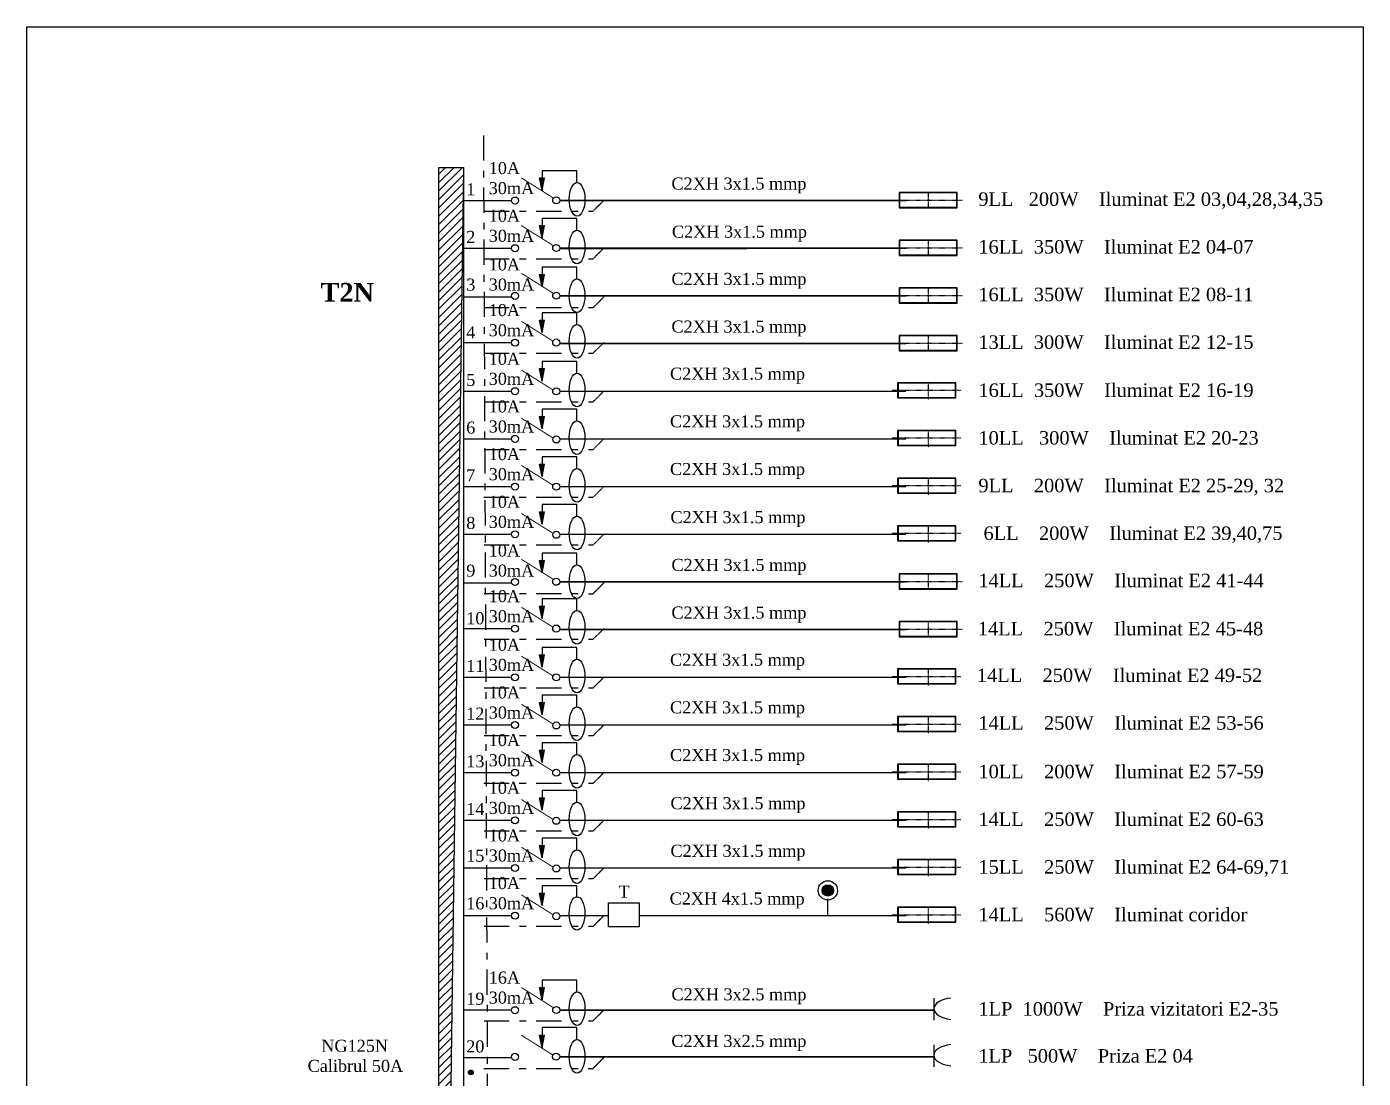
# Model space of a CAD drawing. Header units: inches. Extents: x -369701 to 85886, y 28217 to 66726.
# Drawn here: x -114163 to -100147, y 41073 to 52102 of the extents above; entities that cross this region are included whole.
import ezdxf

# ---------------------------------------------------------------- set-up
doc = ezdxf.new("R2010")
doc.units = ezdxf.units.IN
doc.header["$MEASUREMENT"] = 0
for name, pattern in [('DASHDOTX2', [50.8, 25.4, -12.7, 0, -12.7]), ('DOUBLE_DASHED', [1.093611, 0.529167, -0.211667, 0.141111, -0.211667]), ('VERDECKT2_S2', [0.135, 0.1, -0.035])]:
    doc.linetypes.add(name, pattern=pattern)
doc.layers.add('Circuite', color=7, linetype='Continuous', lineweight=25)
for name, color, linetype in [('circuite iluminat normal', 7, 'Continuous'), ('circuite prize normal', 7, 'Continuous'), ('ELECTRICAL', 7, 'Continuous')]:
    doc.layers.add(name, color=color, linetype=linetype)
doc.styles.get("Standard").update_dxf_attribs({"font": 'arial.ttf'})

msp = doc.modelspace()

# ---------------------------------------------------------------- hatches: boundary and pattern name
at = {"layer": 'Circuite'}
h = msp.add_hatch(dxfattribs=at)
h.set_pattern_fill('ANSI31', color=256, scale=500, style=0)
h.set_pattern_definition([(45, (-1704604.16, -1146813.45), (-44.1941738, 44.1941738), [])])
h.paths.add_polyline_path([(-109584, 50627), (-109840, 50627), (-109840, 32099)])
at = {"layer": 'Circuite', "linetype": 'Continuous'}
h = msp.add_hatch(color=256, dxfattribs=at)
h.paths.add_polyline_path([(-108758, 50386), (-108758, 50516), (-108784, 50516)])
h.paths.add_polyline_path([(-108732, 50516), (-108758, 50516), (-108758, 50386)])
h = msp.add_hatch(color=256, dxfattribs=at)
h.paths.add_polyline_path([(-108758, 50386), (-108758, 50516), (-108784, 50516)])
h.paths.add_polyline_path([(-108732, 50516), (-108758, 50516), (-108758, 50386)])
h = msp.add_hatch(color=256, dxfattribs=at)
h.paths.add_polyline_path([(-108758, 49886), (-108758, 50016), (-108784, 50016)])
h.paths.add_polyline_path([(-108732, 50016), (-108758, 50016), (-108758, 49886)])
h = msp.add_hatch(color=256, dxfattribs=at)
h.paths.add_polyline_path([(-108758, 49886), (-108758, 50016), (-108784, 50016)])
h.paths.add_polyline_path([(-108732, 50016), (-108758, 50016), (-108758, 49886)])
h = msp.add_hatch(color=256, dxfattribs=at)
h.paths.add_polyline_path([(-108758, 49375), (-108758, 49505), (-108784, 49505)])
h.paths.add_polyline_path([(-108732, 49505), (-108758, 49505), (-108758, 49375)])
h = msp.add_hatch(color=256, dxfattribs=at)
h.paths.add_polyline_path([(-108758, 49375), (-108758, 49505), (-108784, 49505)])
h.paths.add_polyline_path([(-108732, 49505), (-108758, 49505), (-108758, 49375)])
h = msp.add_hatch(color=256, dxfattribs=at)
h.paths.add_polyline_path([(-108758, 48897), (-108758, 49026), (-108784, 49026)])
h.paths.add_polyline_path([(-108732, 49026), (-108758, 49026), (-108758, 48897)])
h = msp.add_hatch(color=256, dxfattribs=at)
h.paths.add_polyline_path([(-108758, 48897), (-108758, 49026), (-108784, 49026)])
h.paths.add_polyline_path([(-108732, 49026), (-108758, 49026), (-108758, 48897)])
h = msp.add_hatch(color=256, dxfattribs=at)
h.paths.add_polyline_path([(-108758, 48386), (-108758, 48516), (-108784, 48516)])
h.paths.add_polyline_path([(-108732, 48516), (-108758, 48516), (-108758, 48386)])
h = msp.add_hatch(color=256, dxfattribs=at)
h.paths.add_polyline_path([(-108758, 48386), (-108758, 48516), (-108784, 48516)])
h.paths.add_polyline_path([(-108732, 48516), (-108758, 48516), (-108758, 48386)])
h = msp.add_hatch(color=256, dxfattribs=at)
h.paths.add_polyline_path([(-108758, 47886), (-108758, 48016), (-108784, 48016)])
h.paths.add_polyline_path([(-108732, 48016), (-108758, 48016), (-108758, 47886)])
h = msp.add_hatch(color=256, dxfattribs=at)
h.paths.add_polyline_path([(-108758, 47886), (-108758, 48016), (-108784, 48016)])
h.paths.add_polyline_path([(-108732, 48016), (-108758, 48016), (-108758, 47886)])
h = msp.add_hatch(color=256, dxfattribs=at)
h.paths.add_polyline_path([(-108758, 47386), (-108758, 47516), (-108784, 47516)])
h.paths.add_polyline_path([(-108732, 47516), (-108758, 47516), (-108758, 47386)])
h = msp.add_hatch(color=256, dxfattribs=at)
h.paths.add_polyline_path([(-108758, 47386), (-108758, 47516), (-108784, 47516)])
h.paths.add_polyline_path([(-108732, 47516), (-108758, 47516), (-108758, 47386)])
h = msp.add_hatch(color=256, dxfattribs=at)
h.paths.add_polyline_path([(-108758, 46886), (-108758, 47016), (-108784, 47016)])
h.paths.add_polyline_path([(-108732, 47016), (-108758, 47016), (-108758, 46886)])
h = msp.add_hatch(color=256, dxfattribs=at)
h.paths.add_polyline_path([(-108758, 46886), (-108758, 47016), (-108784, 47016)])
h.paths.add_polyline_path([(-108732, 47016), (-108758, 47016), (-108758, 46886)])
h = msp.add_hatch(color=256, dxfattribs=at)
h.paths.add_polyline_path([(-108758, 46375), (-108758, 46505), (-108784, 46505)])
h.paths.add_polyline_path([(-108732, 46505), (-108758, 46505), (-108758, 46375)])
h = msp.add_hatch(color=256, dxfattribs=at)
h.paths.add_polyline_path([(-108758, 46375), (-108758, 46505), (-108784, 46505)])
h.paths.add_polyline_path([(-108732, 46505), (-108758, 46505), (-108758, 46375)])
h = msp.add_hatch(color=256, dxfattribs=at)
h.paths.add_polyline_path([(-108758, 45897), (-108758, 46026), (-108784, 46026)])
h.paths.add_polyline_path([(-108732, 46026), (-108758, 46026), (-108758, 45897)])
h = msp.add_hatch(color=256, dxfattribs=at)
h.paths.add_polyline_path([(-108758, 45897), (-108758, 46026), (-108784, 46026)])
h.paths.add_polyline_path([(-108732, 46026), (-108758, 46026), (-108758, 45897)])
h = msp.add_hatch(color=256, dxfattribs=at)
h.paths.add_polyline_path([(-108758, 45386), (-108758, 45516), (-108784, 45516)])
h.paths.add_polyline_path([(-108732, 45516), (-108758, 45516), (-108758, 45386)])
h = msp.add_hatch(color=256, dxfattribs=at)
h.paths.add_polyline_path([(-108758, 45386), (-108758, 45516), (-108784, 45516)])
h.paths.add_polyline_path([(-108732, 45516), (-108758, 45516), (-108758, 45386)])
h = msp.add_hatch(color=256, dxfattribs=at)
h.paths.add_polyline_path([(-108758, 44886), (-108758, 45016), (-108784, 45016)])
h.paths.add_polyline_path([(-108732, 45016), (-108758, 45016), (-108758, 44886)])
h = msp.add_hatch(color=256, dxfattribs=at)
h.paths.add_polyline_path([(-108758, 44886), (-108758, 45016), (-108784, 45016)])
h.paths.add_polyline_path([(-108732, 45016), (-108758, 45016), (-108758, 44886)])
h = msp.add_hatch(color=256, dxfattribs=at)
h.paths.add_polyline_path([(-108758, 44386), (-108758, 44516), (-108784, 44516)])
h.paths.add_polyline_path([(-108732, 44516), (-108758, 44516), (-108758, 44386)])
h = msp.add_hatch(color=256, dxfattribs=at)
h.paths.add_polyline_path([(-108758, 44386), (-108758, 44516), (-108784, 44516)])
h.paths.add_polyline_path([(-108732, 44516), (-108758, 44516), (-108758, 44386)])
h = msp.add_hatch(color=256, dxfattribs=at)
h.paths.add_polyline_path([(-108758, 43886), (-108758, 44016), (-108784, 44016)])
h.paths.add_polyline_path([(-108732, 44016), (-108758, 44016), (-108758, 43886)])
h = msp.add_hatch(color=256, dxfattribs=at)
h.paths.add_polyline_path([(-108758, 43886), (-108758, 44016), (-108784, 44016)])
h.paths.add_polyline_path([(-108732, 44016), (-108758, 44016), (-108758, 43886)])
h = msp.add_hatch(color=256, dxfattribs=at)
h.paths.add_polyline_path([(-108758, 43386), (-108758, 43516), (-108784, 43516)])
h.paths.add_polyline_path([(-108732, 43516), (-108758, 43516), (-108758, 43386)])
h = msp.add_hatch(color=256, dxfattribs=at)
h.paths.add_polyline_path([(-108758, 43386), (-108758, 43516), (-108784, 43516)])
h.paths.add_polyline_path([(-108732, 43516), (-108758, 43516), (-108758, 43386)])
at = {"layer": 'Circuite'}
msp.add_hatch(color=256, dxfattribs=at).paths.add_polyline_path([(-105702, 43044, 1), (-105822, 43044, 1)])
at = {"layer": 'Circuite', "linetype": 'Continuous'}
h = msp.add_hatch(color=256, dxfattribs=at)
h.paths.add_polyline_path([(-108758, 42886), (-108758, 43016), (-108784, 43016)])
h.paths.add_polyline_path([(-108732, 43016), (-108758, 43016), (-108758, 42886)])
h = msp.add_hatch(color=256, dxfattribs=at)
h.paths.add_polyline_path([(-108758, 42886), (-108758, 43016), (-108784, 43016)])
h.paths.add_polyline_path([(-108732, 43016), (-108758, 43016), (-108758, 42886)])
h = msp.add_hatch(color=256, dxfattribs=at)
h.paths.add_polyline_path([(-108758, 41897), (-108758, 42026), (-108784, 42026)])
h.paths.add_polyline_path([(-108732, 42026), (-108758, 42026), (-108758, 41897)])
h = msp.add_hatch(color=256, dxfattribs=at)
h.paths.add_polyline_path([(-108758, 41897), (-108758, 42026), (-108784, 42026)])
h.paths.add_polyline_path([(-108732, 42026), (-108758, 42026), (-108758, 41897)])
h = msp.add_hatch(color=256, dxfattribs=at)
h.paths.add_polyline_path([(-108759, 41397), (-108759, 41526), (-108785, 41526)])
h.paths.add_polyline_path([(-108733, 41526), (-108759, 41526), (-108759, 41397)])
at = {"layer": 'circuite iluminat normal'}
h = msp.add_hatch(color=256, dxfattribs=at)
h.paths.add_polyline_path([(-109514, 41111, 0.528515), (-109482, 41136), (-109509, 41124)])
h.paths.add_polyline_path([(-109514, 41111), (-109509, 41124), (-109524, 41117, 0.127588)])
h.paths.add_polyline_path([(-109524, 41117), (-109482, 41136, 0.086363), (-109484, 41144, 0.099878), (-109489, 41152), (-109531, 41134, 0.099878), (-109529, 41124, 0.086363)])
h.paths.add_polyline_path([(-109531, 41134), (-109489, 41152, 0.664213)])
h = msp.add_hatch(color=256, dxfattribs=at)
h.paths.add_polyline_path([(-109512, 41111, 0.528515), (-109480, 41136), (-109507, 41124)])
h.paths.add_polyline_path([(-109512, 41111), (-109507, 41124), (-109523, 41117, 0.127588)])
h.paths.add_polyline_path([(-109523, 41117), (-109480, 41136, 0.086363), (-109482, 41144, 0.099878), (-109488, 41152), (-109529, 41134, 0.099878), (-109527, 41124, 0.086363)])
h.paths.add_polyline_path([(-109529, 41134), (-109488, 41152, 0.664213)])

# ---------------------------------------------------------------- linework, layer by layer
at = {"color": 1, "linetype": 'DASHDOTX2', "ltscale": 0.05}
for p, q in [((-104710, 50372), (-104710, 50195)), ((-105071, 50284), (-104348, 50284)), ((-105071, 49784), (-104348, 49784)), ((-104710, 49872), (-104710, 49695)), ((-104710, 49372), (-104710, 49195)), ((-105071, 49284), (-104348, 49284)), ((-105071, 48784), (-104348, 48784)), ((-104710, 48872), (-104710, 48695)), ((-104710, 48368), (-104710, 48191)), ((-105086, 48289), (-104363, 48289)), ((-104710, 47868), (-104710, 47691)), ((-105086, 47789), (-104363, 47789)), ((-105086, 47289), (-104363, 47289)), ((-104710, 47368), (-104710, 47191)), ((-104710, 46868), (-104710, 46691)), ((-105086, 46789), (-104363, 46789)), ((-105071, 46284), (-104348, 46284)), ((-104710, 46372), (-104710, 46195)), ((-104710, 45872), (-104710, 45695)), ((-105071, 45784), (-104348, 45784)), ((-105086, 45289), (-104363, 45289)), ((-104710, 45368), (-104710, 45191)), ((-104710, 44868), (-104710, 44691)), ((-105086, 44789), (-104363, 44789)), ((-105086, 44289), (-104363, 44289)), ((-104710, 44368), (-104710, 44191)), ((-105086, 43789), (-104363, 43789)), ((-104710, 43868), (-104710, 43691)), ((-104710, 43368), (-104710, 43191)), ((-105086, 43289), (-104363, 43289)), ((-105086, 42789), (-104363, 42789)), ((-104710, 42868), (-104710, 42691))]:
    msp.add_line(p, q, dxfattribs=at)
for points in [[(-105015, 50204), (-104405, 50204), (-104405, 50364), (-105015, 50364)], [(-105010, 50209), (-104410, 50209), (-104410, 50359), (-105010, 50359)], [(-105015, 49704), (-104405, 49704), (-104405, 49864), (-105015, 49864)], [(-105010, 49709), (-104410, 49709), (-104410, 49859), (-105010, 49859)], [(-105015, 49204), (-104405, 49204), (-104405, 49364), (-105015, 49364)], [(-105010, 49209), (-104410, 49209), (-104410, 49359), (-105010, 49359)], [(-105015, 48704), (-104405, 48704), (-104405, 48864), (-105015, 48864)], [(-105010, 48709), (-104410, 48709), (-104410, 48859), (-105010, 48859)], [(-105030, 48209), (-104420, 48209), (-104420, 48369), (-105030, 48369)], [(-105025, 48214), (-104425, 48214), (-104425, 48364), (-105025, 48364)], [(-105030, 47709), (-104420, 47709), (-104420, 47869), (-105030, 47869)], [(-105025, 47714), (-104425, 47714), (-104425, 47864), (-105025, 47864)], [(-105030, 47209), (-104420, 47209), (-104420, 47369), (-105030, 47369)], [(-105025, 47214), (-104425, 47214), (-104425, 47364), (-105025, 47364)], [(-105030, 46709), (-104420, 46709), (-104420, 46869), (-105030, 46869)], [(-105025, 46714), (-104425, 46714), (-104425, 46864), (-105025, 46864)], [(-105015, 46204), (-104405, 46204), (-104405, 46364), (-105015, 46364)], [(-105010, 46209), (-104410, 46209), (-104410, 46359), (-105010, 46359)], [(-105015, 45704), (-104405, 45704), (-104405, 45864), (-105015, 45864)], [(-105010, 45709), (-104410, 45709), (-104410, 45859), (-105010, 45859)], [(-105030, 45209), (-104420, 45209), (-104420, 45369), (-105030, 45369)], [(-105025, 45214), (-104425, 45214), (-104425, 45364), (-105025, 45364)], [(-105030, 44709), (-104420, 44709), (-104420, 44869), (-105030, 44869)], [(-105025, 44714), (-104425, 44714), (-104425, 44864), (-105025, 44864)], [(-105030, 44209), (-104420, 44209), (-104420, 44369), (-105030, 44369)], [(-105025, 44214), (-104425, 44214), (-104425, 44364), (-105025, 44364)], [(-105030, 43709), (-104420, 43709), (-104420, 43869), (-105030, 43869)], [(-105025, 43714), (-104425, 43714), (-104425, 43864), (-105025, 43864)], [(-105030, 43209), (-104420, 43209), (-104420, 43369), (-105030, 43369)], [(-105025, 43214), (-104425, 43214), (-104425, 43364), (-105025, 43364)], [(-105030, 42709), (-104420, 42709), (-104420, 42869), (-105030, 42869)], [(-105025, 42714), (-104425, 42714), (-104425, 42864), (-105025, 42864)]]:
    msp.add_lwpolyline(points, close=True)
at = {"layer": 'Circuite', "linetype": 'DOUBLE_DASHED', "ltscale": 500}
msp.add_line((-109374, 50963), (-109294, 31865), dxfattribs=at)
at = {"layer": 'Circuite', "linetype": 'Continuous'}
for p, q in [((-108784, 50516), (-108732, 50516)), ((-108758, 50386), (-108784, 50516)), ((-108784, 50516), (-108732, 50516)), ((-108758, 50591), (-108758, 50386)), ((-108394, 50591), (-108758, 50591)), ((-108758, 50386), (-108732, 50516)), ((-108758, 50386), (-108732, 50516)), ((-108394, 50469), (-108394, 50590)), ((-108758, 50091), (-108758, 49886)), ((-108394, 50091), (-108758, 50091)), ((-108394, 49969), (-108394, 50090)), ((-108784, 50016), (-108732, 50016)), ((-108758, 49886), (-108784, 50016)), ((-108784, 50016), (-108732, 50016)), ((-108758, 49886), (-108732, 50016)), ((-108758, 49886), (-108732, 50016)), ((-108784, 49505), (-108732, 49505)), ((-108758, 49375), (-108784, 49505)), ((-108784, 49505), (-108732, 49505)), ((-108758, 49580), (-108758, 49375)), ((-108394, 49580), (-108758, 49580)), ((-108758, 49375), (-108732, 49505)), ((-108758, 49375), (-108732, 49505)), ((-108394, 49459), (-108394, 49579)), ((-108758, 49102), (-108758, 48896)), ((-108394, 49102), (-108758, 49102)), ((-108394, 48980), (-108394, 49101)), ((-108784, 49026), (-108732, 49026)), ((-108758, 48897), (-108784, 49026)), ((-108784, 49026), (-108732, 49026)), ((-108758, 48897), (-108732, 49026)), ((-108758, 48897), (-108732, 49026)), ((-108784, 48516), (-108732, 48516)), ((-108758, 48386), (-108784, 48516)), ((-108784, 48516), (-108732, 48516)), ((-108758, 48591), (-108758, 48386)), ((-108394, 48591), (-108758, 48591)), ((-108758, 48386), (-108732, 48516)), ((-108758, 48386), (-108732, 48516)), ((-108394, 48469), (-108394, 48590)), ((-108758, 48091), (-108758, 47886)), ((-108394, 48091), (-108758, 48091)), ((-108394, 47969), (-108394, 48090)), ((-108784, 48016), (-108732, 48016)), ((-108758, 47886), (-108784, 48016)), ((-108784, 48016), (-108732, 48016)), ((-108758, 47886), (-108732, 48016)), ((-108758, 47886), (-108732, 48016)), ((-108784, 47516), (-108732, 47516)), ((-108758, 47386), (-108784, 47516)), ((-108784, 47516), (-108732, 47516)), ((-108758, 47591), (-108758, 47386)), ((-108394, 47591), (-108758, 47591)), ((-108758, 47386), (-108732, 47516)), ((-108758, 47386), (-108732, 47516)), ((-108394, 47469), (-108394, 47590)), ((-108784, 47016), (-108732, 47016)), ((-108758, 46886), (-108784, 47016)), ((-108784, 47016), (-108732, 47016)), ((-108758, 47091), (-108758, 46886)), ((-108394, 47091), (-108758, 47091)), ((-108758, 46886), (-108732, 47016)), ((-108758, 46886), (-108732, 47016)), ((-108394, 46969), (-108394, 47090)), ((-108758, 46580), (-108758, 46375)), ((-108394, 46580), (-108758, 46580)), ((-108394, 46459), (-108394, 46579)), ((-108784, 46505), (-108732, 46505)), ((-108758, 46375), (-108784, 46505)), ((-108784, 46505), (-108732, 46505)), ((-108758, 46375), (-108732, 46505)), ((-108758, 46375), (-108732, 46505)), ((-108784, 46026), (-108732, 46026)), ((-108758, 45897), (-108784, 46026)), ((-108784, 46026), (-108732, 46026)), ((-108758, 46102), (-108758, 45896)), ((-108394, 46102), (-108758, 46102)), ((-108758, 45897), (-108732, 46026)), ((-108758, 45897), (-108732, 46026)), ((-108394, 45980), (-108394, 46101)), ((-108758, 45591), (-108758, 45386)), ((-108394, 45591), (-108758, 45591)), ((-108394, 45469), (-108394, 45590)), ((-108784, 45516), (-108732, 45516)), ((-108758, 45386), (-108784, 45516)), ((-108784, 45516), (-108732, 45516)), ((-108758, 45386), (-108732, 45516)), ((-108758, 45386), (-108732, 45516)), ((-108784, 45016), (-108732, 45016)), ((-108758, 44886), (-108784, 45016)), ((-108784, 45016), (-108732, 45016)), ((-108758, 45091), (-108758, 44886)), ((-108394, 45091), (-108758, 45091)), ((-108758, 44886), (-108732, 45016)), ((-108758, 44886), (-108732, 45016)), ((-108394, 44969), (-108394, 45090)), ((-108758, 44591), (-108758, 44386)), ((-108394, 44591), (-108758, 44591)), ((-108394, 44469), (-108394, 44590)), ((-108784, 44516), (-108732, 44516)), ((-108758, 44386), (-108784, 44516)), ((-108784, 44516), (-108732, 44516)), ((-108758, 44386), (-108732, 44516)), ((-108758, 44386), (-108732, 44516)), ((-108784, 44016), (-108732, 44016)), ((-108758, 43886), (-108784, 44016)), ((-108784, 44016), (-108732, 44016)), ((-108758, 44091), (-108758, 43886)), ((-108394, 44091), (-108758, 44091)), ((-108758, 43886), (-108732, 44016)), ((-108758, 43886), (-108732, 44016)), ((-108394, 43969), (-108394, 44090)), ((-108758, 43591), (-108758, 43386)), ((-108394, 43591), (-108758, 43591)), ((-108394, 43469), (-108394, 43590)), ((-108784, 43516), (-108732, 43516)), ((-108758, 43386), (-108784, 43516)), ((-108784, 43516), (-108732, 43516)), ((-108758, 43386), (-108732, 43516)), ((-108758, 43386), (-108732, 43516)), ((-108758, 43091), (-108758, 42886)), ((-108394, 43091), (-108758, 43091)), ((-108394, 42969), (-108394, 43090)), ((-108784, 43016), (-108732, 43016)), ((-108758, 42886), (-108784, 43016)), ((-108784, 43016), (-108732, 43016)), ((-108758, 42886), (-108732, 43016)), ((-108758, 42886), (-108732, 43016)), ((-108758, 42102), (-108758, 41896)), ((-108394, 42102), (-108758, 42102)), ((-108394, 41980), (-108394, 42101)), ((-108784, 42026), (-108732, 42026)), ((-108758, 41897), (-108784, 42026)), ((-108784, 42026), (-108732, 42026)), ((-108758, 41897), (-108732, 42026)), ((-108758, 41897), (-108732, 42026)), ((-108759, 41397), (-108785, 41526)), ((-108785, 41526), (-108733, 41526)), ((-108395, 41606), (-108759, 41606)), ((-108759, 41602), (-108759, 41396)), ((-108759, 41397), (-108733, 41526)), ((-108395, 41480), (-108395, 41601))]:
    msp.add_line(p, q, dxfattribs=at)
at = {"layer": 'Circuite'}
msp.add_lwpolyline([(-109840, 50627), (-109584, 50627), (-109584, 32099), (-109840, 32099)], close=True, dxfattribs=at)
for radius in [101, 59.9]:
    msp.add_circle((-105762, 43044), radius, dxfattribs=at)
at = {"layer": 'Circuite', "linetype": 'Continuous'}
for centre in [(-108391, 50292), (-108392, 49792), (-108392, 49281), (-108392, 48803), (-108392, 48292), (-108392, 47792), (-108392, 47292), (-108392, 46792), (-108392, 46281), (-108392, 45803), (-108392, 45292), (-108392, 44792), (-108392, 44292), (-108392, 43792), (-108392, 43292), (-108392, 42802), (-108391, 41803), (-108392, 41303)]:
    msp.add_ellipse(centre, major_axis=(0, 176), ratio=0.466655, dxfattribs=at)
at = {"layer": 'circuite iluminat normal'}
msp.add_lwpolyline([(-108063, 42914), (-107741, 42914), (-107741, 42660), (-108063, 42660)], close=True, dxfattribs=at)
at = {"layer": 'circuite iluminat normal', "linetype": 'VERDECKT2_S2', "ltscale": 2000, "const_width": 15}
msp.add_lwpolyline([(-105764, 42779, 0.001415), (-105763, 42957)], format="xyb", dxfattribs=at)
at = {"layer": 'circuite iluminat normal'}
for centre in [(-109506, 41134), (-109505, 41134)]:
    msp.add_circle(centre, 24.8, dxfattribs=at)
at = {"layer": 'circuite prize normal'}
msp.add_lwpolyline([(-100147, 28226), (-114163, 28226), (-114163, 52102), (-100147, 52102)], close=True, dxfattribs=at)
at = {"layer": 'ELECTRICAL', "linetype": 'Continuous'}
msp.add_line((-109584, 50627), (-109840, 32099), dxfattribs=at)
at = {"layer": 'ELECTRICAL', "linetype": 'DOUBLE_DASHED'}
for p, q in [((-108224, 50167), (-108110, 50281)), ((-108224, 49667), (-108110, 49781)), ((-108224, 49156), (-108110, 49270)), ((-108224, 48678), (-108110, 48791)), ((-108224, 48167), (-108110, 48281)), ((-108224, 47667), (-108110, 47781)), ((-108224, 47167), (-108110, 47281)), ((-108224, 46667), (-108110, 46781)), ((-108224, 46156), (-108110, 46270)), ((-108224, 45678), (-108110, 45791)), ((-108224, 45167), (-108110, 45281)), ((-108224, 44667), (-108110, 44781)), ((-108224, 44167), (-108110, 44281)), ((-108224, 43667), (-108110, 43781)), ((-108224, 43167), (-108110, 43281)), ((-108224, 42667), (-108110, 42781)), ((-108224, 41675), (-108110, 41789)), ((-108224, 41175), (-108111, 41289)), ((-108224, 41175), (-108111, 41289))]:
    msp.add_line(p, q, dxfattribs=at)
at = {"layer": 'ELECTRICAL', "linetype": 'DOUBLE_DASHED', "ltscale": 500}
for p, q in [((-109367, 50168), (-108224, 50167)), ((-109367, 49668), (-108224, 49667)), ((-109367, 49157), (-108224, 49156)), ((-109367, 48678), (-108224, 48678)), ((-109367, 48168), (-108224, 48167)), ((-109367, 47668), (-108224, 47667)), ((-109368, 47168), (-108377, 47168)), ((-109367, 47168), (-108224, 47167)), ((-109367, 46668), (-108224, 46667)), ((-109367, 46157), (-108224, 46156)), ((-109367, 45678), (-108224, 45678)), ((-109367, 45168), (-108224, 45167)), ((-109367, 44668), (-108224, 44667)), ((-109368, 44168), (-108377, 44168)), ((-109367, 44168), (-108224, 44167)), ((-109367, 43668), (-108224, 43667)), ((-109367, 43168), (-108224, 43167)), ((-109367, 42668), (-108224, 42667)), ((-109367, 41676), (-108224, 41675)), ((-109368, 41176), (-108224, 41175))]:
    msp.add_line(p, q, dxfattribs=at)
at = {"layer": 'ELECTRICAL', "color": 7, "linetype": 'Continuous'}
for p, q in [((-104649, 41913), (-104649, 41683)), ((-104650, 41425), (-104650, 41194))]:
    msp.add_line(p, q, dxfattribs=at)
at = {"layer": 'ELECTRICAL', "linetype": 'Continuous', "flags": 128}
for points, const_width in [([(-108640, 50306), (-108976, 50517)], 10.1), ([(-108640, 50306), (-108976, 50517)], 10.1), ([(-109587, 50278), (-109079, 50278)], 15.2), ([(-109587, 50278), (-109079, 50278)], 15.2), ([(-109587, 50278), (-109079, 50278)], 15.2), ([(-109587, 50278), (-109079, 50278)], 15.2), ([(-108574, 50280), (-104944, 50280)], 15.2), ([(-108640, 49806), (-108976, 50017)], 10.1), ([(-108640, 49806), (-108976, 50017)], 10.1), ([(-109587, 49778), (-109079, 49778)], 15.2), ([(-108574, 49780), (-104944, 49780)], 15.2), ([(-108572, 49776), (-106611, 49776)], 15.2), ([(-108640, 49306), (-108976, 49517)], 10.1), ([(-108640, 49306), (-108976, 49517)], 10.1), ([(-109587, 49267), (-109079, 49267)], 15.2), ([(-108574, 49280), (-104944, 49280)], 15.2), ([(-107832, 49280), (-104944, 49280)], 15.2), ([(-108640, 48802), (-108975, 49013)], 10.1), ([(-108640, 48802), (-108975, 49013)], 10.1), ([(-109587, 48789), (-109079, 48789)], 15.2), ([(-108574, 48780), (-104944, 48780)], 15.2), ([(-107832, 48780), (-104944, 48780)], 15.2), ([(-108639, 48290), (-108975, 48501)], 10.1), ([(-108639, 48290), (-108975, 48501)], 10.1), ([(-109587, 48278), (-109079, 48278)], 15.2), ([(-108574, 48279), (-104944, 48279)], 15.2), ([(-107832, 48279), (-104944, 48279)], 15.2), ([(-108639, 47786), (-108975, 47997)], 10.1), ([(-108639, 47786), (-108975, 47997)], 10.1), ([(-109587, 47778), (-109079, 47778)], 15.2), ([(-108574, 47779), (-104944, 47779)], 15.2), ([(-107832, 47779), (-104944, 47779)], 15.2), ([(-108639, 47290), (-108975, 47501)], 10.1), ([(-108639, 47290), (-108975, 47501)], 10.1), ([(-109587, 47278), (-109079, 47278)], 15.2), ([(-108574, 47279), (-104944, 47279)], 15.2), ([(-107832, 47279), (-104944, 47279)], 15.2), ([(-108639, 46786), (-108975, 46997)], 10.1), ([(-108639, 46786), (-108975, 46997)], 10.1), ([(-109587, 46778), (-109079, 46778)], 15.2), ([(-108574, 46779), (-104944, 46779)], 15.2), ([(-107832, 46779), (-104944, 46779)], 15.2), ([(-108640, 46306), (-108976, 46517)], 10.1), ([(-108640, 46306), (-108976, 46517)], 10.1), ([(-109587, 46267), (-109079, 46267)], 15.2), ([(-108574, 46280), (-104944, 46280)], 15.2), ([(-107832, 46280), (-104944, 46280)], 15.2), ([(-108640, 45802), (-108975, 46013)], 10.1), ([(-108640, 45802), (-108975, 46013)], 10.1), ([(-109587, 45789), (-109079, 45789)], 15.2), ([(-108574, 45780), (-104944, 45780)], 15.2), ([(-107832, 45780), (-104944, 45780)], 15.2), ([(-108639, 45290), (-108975, 45501)], 10.1), ([(-108639, 45290), (-108975, 45501)], 10.1), ([(-109587, 45278), (-109079, 45278)], 15.2), ([(-108574, 45279), (-104944, 45279)], 15.2), ([(-107832, 45279), (-104944, 45279)], 15.2), ([(-108639, 44786), (-108975, 44997)], 10.1), ([(-108639, 44786), (-108975, 44997)], 10.1), ([(-109587, 44778), (-109079, 44778)], 15.2), ([(-108574, 44779), (-104944, 44779)], 15.2), ([(-107832, 44779), (-104944, 44779)], 15.2), ([(-108639, 44290), (-108975, 44501)], 10.1), ([(-108639, 44290), (-108975, 44501)], 10.1), ([(-109587, 44278), (-109079, 44278)], 15.2), ([(-108574, 44279), (-104944, 44279)], 15.2), ([(-107832, 44279), (-104944, 44279)], 15.2), ([(-108639, 43786), (-108975, 43997)], 10.1), ([(-108639, 43786), (-108975, 43997)], 10.1), ([(-109587, 43778), (-109079, 43778)], 15.2), ([(-108574, 43779), (-104944, 43779)], 15.2), ([(-107832, 43779), (-104944, 43779)], 15.2), ([(-108639, 43286), (-108975, 43497)], 10.1), ([(-108639, 43286), (-108975, 43497)], 10.1), ([(-109587, 43278), (-109079, 43278)], 15.2), ([(-108574, 43279), (-104944, 43279)], 15.2), ([(-107832, 43279), (-104944, 43279)], 15.2), ([(-108639, 42786), (-108975, 42997)], 10.1), ([(-108639, 42786), (-108975, 42997)], 10.1), ([(-109587, 42778), (-109079, 42778)], 15.2), ([(-108574, 42779), (-108063, 42779)], 15.2), ([(-107741, 42779), (-104944, 42779)], 15.2), ([(-107741, 42779), (-104944, 42779)], 15.2), ([(-108640, 41814), (-108975, 42025)], 10.1), ([(-108640, 41814), (-108975, 42025)], 10.1), ([(-108640, 41814), (-108975, 42025)], 10.1), ([(-109587, 41789), (-109079, 41789)], 15.2), ([(-109587, 41789), (-109079, 41789)], 15.2), ([(-108572, 41787), (-104649, 41787)], 15.2), ([(-108640, 41314), (-108976, 41525)], 10.1), ([(-108640, 41314), (-108976, 41525)], 10.1), ([(-108640, 41314), (-108976, 41525)], 10.1), ([(-109588, 41289), (-109080, 41289)], 15.2), ([(-108572, 41298), (-104650, 41298)], 15.2)]:
    msp.add_lwpolyline(points, dxfattribs=dict(at, const_width=const_width))
at = {"layer": 'ELECTRICAL', "linetype": 'Continuous'}
for centre in [(-109042, 50279), (-109042, 50279), (-108610, 50281), (-109042, 49779), (-109042, 49779), (-108610, 49781), (-109042, 49279), (-109042, 49279), (-108610, 49281), (-109042, 48789), (-108610, 48790), (-109042, 48279), (-108610, 48278), (-109042, 47779), (-108609, 47774), (-109042, 47279), (-108610, 47278), (-109042, 46779), (-108609, 46774), (-109042, 46279), (-109042, 46279), (-108610, 46281), (-109042, 45789), (-108610, 45790), (-109042, 45279), (-108610, 45278), (-109042, 44779), (-108609, 44774), (-109042, 44279), (-108610, 44278), (-109042, 43779), (-108609, 43774), (-109042, 43279), (-108609, 43274), (-109042, 42779), (-108609, 42774), (-109042, 41787), (-108610, 41789), (-108610, 41789), (-109043, 41298), (-108611, 41300)]:
    msp.add_circle(centre, 37.2, dxfattribs=at)
at = {"layer": 'ELECTRICAL', "color": 7, "linetype": 'Continuous'}
for centre in [(-104415, 41803), (-104416, 41315)]:
    msp.add_ellipse(centre, major_axis=(-236, 0), ratio=0.487665, start_param=-1.324285, end_param=1.324285, dxfattribs=at)

# ---------------------------------------------------------------- texts
at = {"layer": 'Circuite', "linetype": 'Continuous', "char_height": 126.25, "width": 407.03, "attachment_point": 1}
for s, insert in [('{\\fTimes New Roman|b0|i0|c0|p18;10A\\P30mA}', (-109318, 50683)), ('{\\fTimes New Roman|b0|i0|c0|p18;10A\\P30mA}', (-109318, 50183)), ('{\\fTimes New Roman|b0|i0|c0|p18;10A\\P30mA}', (-109318, 49672)), ('{\\fTimes New Roman|b0|i0|c0|p18;10A\\P30mA}', (-109318, 49193)), ('{\\fTimes New Roman|b0|i0|c0|p18;10A\\P30mA}', (-109318, 48683)), ('{\\fTimes New Roman|b0|i0|c0|p18;10A\\P30mA}', (-109318, 48183)), ('{\\fTimes New Roman|b0|i0|c0|p18;10A\\P30mA}', (-109318, 47683)), ('{\\fTimes New Roman|b0|i0|c0|p18;10A\\P30mA}', (-109318, 47183)), ('{\\fTimes New Roman|b0|i0|c0|p18;10A\\P30mA}', (-109318, 46672)), ('{\\fTimes New Roman|b0|i0|c0|p18;10A\\P30mA}', (-109318, 46193)), ('{\\fTimes New Roman|b0|i0|c0|p18;10A\\P30mA}', (-109318, 45683)), ('{\\fTimes New Roman|b0|i0|c0|p18;10A\\P30mA}', (-109318, 45183)), ('{\\fTimes New Roman|b0|i0|c0|p18;10A\\P30mA}', (-109318, 44683)), ('{\\fTimes New Roman|b0|i0|c0|p18;10A\\P30mA}', (-109318, 44183)), ('{\\fTimes New Roman|b0|i0|c0|p18;10A\\P30mA}', (-109318, 43683)), ('{\\fTimes New Roman|b0|i0|c0|p18;10A\\P30mA}', (-109318, 43183)), ('{\\fTimes New Roman|b0|i0|c0|p18;  T}', (-108051, 43094)), ('{\\fTimes New Roman|b0|i0|c0|p18;16A\\P30mA}', (-109318, 42193))]:
    msp.add_mtext(s, dxfattribs=dict(at, insert=insert))
at = {"layer": 'ELECTRICAL', "linetype": 'Continuous', "attachment_point": 1}
for s, insert, char_height, width in [('{\\fTimes New Roman|b0|i0|c0|p18;1}', (-109554, 50461), 126.38, 407.44), ('{\\fTimes New Roman|b0|i0|c0|p18;2}', (-109554, 49961), 126.38, 407.44), ('{\\fTimes New Roman|b1|i0|c0|p18;T2N}', (-111082, 49415), 196.58, 477.25), ('{\\fTimes New Roman|b0|i0|c0|p18;3}', (-109554, 49461), 126.38, 407.44), ('{\\fTimes New Roman|b0|i0|c0|p18;4}', (-109554, 48961), 126.38, 407.44), ('{\\fTimes New Roman|b0|i0|c0|p18;5}', (-109554, 48461), 126.38, 407.44), ('{\\fTimes New Roman|b0|i0|c0|p18;6}', (-109554, 47961), 126.38, 407.44), ('{\\fTimes New Roman|b0|i0|c0|p18;7}', (-109554, 47461), 126.38, 407.44), ('{\\fTimes New Roman|b0|i0|c0|p18;8}', (-109554, 46961), 126.38, 407.44), ('{\\fTimes New Roman|b0|i0|c0|p18;9}', (-109554, 46461), 126.38, 407.44), ('{\\fTimes New Roman|b0|i0|c0|p18;10}', (-109554, 45961), 126.38, 407.44), ('{\\fTimes New Roman|b0|i0|c0|p18;11}', (-109554, 45461), 126.38, 407.44), ('{\\fTimes New Roman|b0|i0|c0|p18;12}', (-109554, 44961), 126.38, 407.44), ('{\\fTimes New Roman|b0|i0|c0|p18;13}', (-109554, 44461), 126.38, 407.44), ('{\\fTimes New Roman|b0|i0|c0|p18;14}', (-109554, 43961), 126.38, 407.44), ('{\\fTimes New Roman|b0|i0|c0|p18;15}', (-109554, 43471), 126.38, 407.44), ('{\\fTimes New Roman|b0|i0|c0|p18;16}', (-109554, 42971), 126.38, 407.44), ('{\\fTimes New Roman|b0|i0|c0|p18;19}', (-109554, 41971), 126.38, 407.44), ('{\\fTimes New Roman|b0|i0|c0|p18;   NG125N\\PCalibrul 50A}', (-111217, 41477), 126.38, 1443.2), ('{\\fTimes New Roman|b0|i0|c0|p18;20}', (-109554, 41471), 126.38, 407.44)]:
    msp.add_mtext(s, dxfattribs=dict(at, insert=insert, char_height=char_height, width=width))
at = {"layer": 'ELECTRICAL', "linetype": 'DOUBLE_DASHED', "attachment_point": 1}
for s, insert, char_height, width in [('{\\fTimes New Roman|b0|i0|c0|p18;C2XH 3x1.5 mmp}', (-107402, 50521), 126.38, 2813.98), ('{\\fTimes New Roman|b0|i0|c0|p18;9LL   200W    Iluminat E2 03,04,28,34,35}', (-104184, 50365), 141.54, 8555.18), ('{\\fTimes New Roman|b0|i0|c0|p18;C2XH 3x1.5 mmp}', (-107397, 50016), 126.38, 2813.98), ('{\\fTimes New Roman|b0|i0|c0|p18;16LL  350W    Iluminat E2 04-07}', (-104184, 49865), 141.54, 8555.18), ('{\\fTimes New Roman|b0|i0|c0|p18;C2XH 3x1.5 mmp}', (-107402, 49521), 126.38, 2813.98), ('{\\fTimes New Roman|b0|i0|c0|p18;16LL  350W    Iluminat E2 08-11}', (-104184, 49365), 141.54, 8555.18), ('{\\fTimes New Roman|b0|i0|c0|p18;C2XH 3x1.5 mmp}', (-107402, 49021), 126.38, 2813.98), ('{\\fTimes New Roman|b0|i0|c0|p18;13LL  300W    Iluminat E2 12-15}', (-104184, 48865), 141.54, 8555.18), ('{\\fTimes New Roman|b0|i0|c0|p18;C2XH 3x1.5 mmp}', (-107417, 48527), 126.38, 2813.98), ('{\\fTimes New Roman|b0|i0|c0|p18;16LL  350W    Iluminat E2 16-19}', (-104183, 48361), 141.54, 8555.18), ('{\\fTimes New Roman|b0|i0|c0|p18;C2XH 3x1.5 mmp}', (-107417, 48027), 126.38, 2813.98), ('\\pxt18,19;{\\fTimes New Roman|b0|i0|c0|p18;10LL   300W    Iluminat E2 20-23}', (-104183, 47861), 141.54, 8555.18), ('{\\fTimes New Roman|b0|i0|c0|p18;C2XH 3x1.5 mmp}', (-107417, 47527), 126.38, 2813.98), ('{\\fTimes New Roman|b0|i0|c0|p18;9LL    200W    Iluminat E2 25-29, 32}', (-104183, 47361), 141.54, 8555.18), ('{\\fTimes New Roman|b0|i0|c0|p18;C2XH 3x1.5 mmp}', (-107412, 47022), 126.38, 2813.98), ('{\\fTimes New Roman|b0|i0|c0|p18; 6LL    200W    Iluminat E2 39,40,75}', (-104183, 46861), 141.54, 8555.18), ('{\\fTimes New Roman|b0|i0|c0|p18;C2XH 3x1.5 mmp}', (-107402, 46521), 126.38, 2813.98), ('{\\fTimes New Roman|b0|i0|c0|p18;14LL    250W    Iluminat E2 41-44}', (-104184, 46365), 141.54, 8555.18), ('{\\fTimes New Roman|b0|i0|c0|p18;C2XH 3x1.5 mmp}', (-107402, 46021), 126.38, 2813.98), ('{\\fTimes New Roman|b0|i0|c0|p18;14LL    250W    Iluminat E2 45-48}', (-104189, 45860), 141.54, 8555.18), ('{\\fTimes New Roman|b0|i0|c0|p18;C2XH 3x1.5 mmp}', (-107417, 45527), 126.38, 2813.98), ('{\\fTimes New Roman|b0|i0|c0|p18;14LL    250W    Iluminat E2 49-52}', (-104199, 45371), 141.54, 8555.18), ('{\\fTimes New Roman|b0|i0|c0|p18;C2XH 3x1.5 mmp}', (-107417, 45027), 126.38, 2813.98), ('{\\fTimes New Roman|b0|i0|c0|p18;14LL    250W    Iluminat E2 53-56}', (-104184, 44871), 141.54, 8555.18), ('{\\fTimes New Roman|b0|i0|c0|p18;C2XH 3x1.5 mmp}', (-107417, 44527), 126.38, 2813.98), ('{\\fTimes New Roman|b0|i0|c0|p18;10LL    200W    Iluminat E2 57-59}', (-104183, 44361), 141.54, 8555.18), ('{\\fTimes New Roman|b0|i0|c0|p18;C2XH 3x1.5 mmp}', (-107412, 44022), 126.38, 2813.98), ('{\\fTimes New Roman|b0|i0|c0|p18;14LL    250W    Iluminat E2 60-63}', (-104183, 43861), 141.54, 8555.18), ('{\\fTimes New Roman|b0|i0|c0|p18;C2XH 3x1.5 mmp}', (-107412, 43522), 126.38, 2813.98), ('{\\fTimes New Roman|b0|i0|c0|p18;15LL    250W    Iluminat E2 64-69,71}', (-104183, 43361), 141.54, 8555.18), ('{\\fTimes New Roman|b0|i0|c0|p18;C2XH 4x1.5 mmp}', (-107421, 43022), 126.38, 2813.98), ('{\\fTimes New Roman|b0|i0|c0|p18;14LL    560W    Iluminat coridor}', (-104183, 42861), 141.54, 8555.18), ('{\\fTimes New Roman|b0|i0|c0|p18;C2XH 3x2.5 mmp}', (-107402, 42017), 126.38, 2813.98), ('{\\fTimes New Roman|b0|i0|c0|p18;1LP  1000W    Priza vizitatori E2-35}', (-104183, 41872), 141.54, 8555.18), ('{\\fTimes New Roman|b0|i0|c0|p18;C2XH 3x2.5 mmp}', (-107403, 41528), 126.38, 2813.98), ('{\\fTimes New Roman|b0|i0|c0|p18;1LP   500W    Priza E2 04}', (-104184, 41379), 141.54, 8555.18)]:
    msp.add_mtext(s, dxfattribs=dict(at, insert=insert, char_height=char_height, width=width))

doc.saveas('drawing.dxf')
